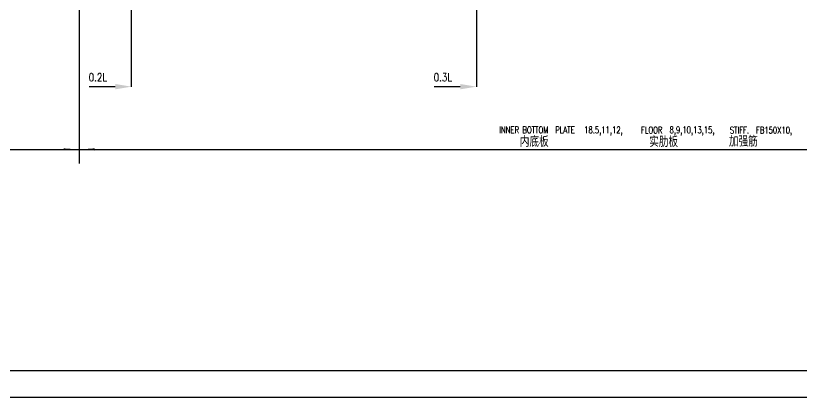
# Model space of a CAD drawing. Extents: x 373818 to 564480, y 322172 to 634257.
# Drawn here: x 446723 to 476164, y 399899 to 414191 of the extents above; entities that cross this region are included whole.
import ezdxf
from ezdxf.enums import TextEntityAlignment as Align

# ---------------------------------------------------------------- set-up
doc = ezdxf.new("R2010")
doc.units = 0
doc.header["$LTSCALE"] = 40
doc.header["$MEASUREMENT"] = 0
doc.layers.get('0').update_dxf_attribs({"linetype": 'CONTINUOUS'})
doc.layers.add('BT_ENG', color=7, linetype='CONTINUOUS')
doc.styles.add('ROMANS', font='romans.shx', dxfattribs={"width": 0.75, "height": 250, "bigfont": 'hzdx.shx'})

msp = doc.modelspace()

# ---------------------------------------------------------------- linework, layer by layer
for p, q in [((451055.61, 415354.56), (451055.61, 411532.75)), ((449096.41, 414803.21), (449096.41, 408660.14)), ((463985.71, 414506.2), (463985.71, 411532.75)), ((431096.41, 409182.08), (557828.41, 409182.08))]:
    msp.add_line(p, q)
at = {"color": 0, "linetype": 'ByBlock'}
for p, q in [((450455.61, 411532.75), (449477.24, 411532.75)), ((463385.71, 411532.75), (462407.34, 411532.75))]:
    msp.add_line(p, q, dxfattribs=at)
at = {"color": 2}
msp.add_line((417692.4, 400899.4), (562792.4, 400899.4), dxfattribs=at)
for points in [[(449096.41, 409182.08, 0, 80, 0), (448514.21, 409182.08, 80, 80, 0)], [(449096.41, 409182.08, 0, 80, 0), (449678.61, 409182.08, 80, 80, 0)]]:
    msp.add_lwpolyline(points, format="xyseb")
at = {"color": 0, "linetype": 'ByBlock'}
for points in [[(450455.61, 411632.75), (450455.61, 411432.75), (451055.61, 411532.75)], [(463385.71, 411632.75), (463385.71, 411432.75), (463985.71, 411532.75)]]:
    msp.add_solid(points, dxfattribs=at)
at = {"layer": 'BT_ENG'}
msp.add_line((415192.4, 399899.4), (563792.4, 399899.4), dxfattribs=at)

# ---------------------------------------------------------------- texts
at = {"style": 'ROMANS', "width": 0.8}
for s, p in [('0.2L', (449800.31, 411883.25)), ('0.3L', (462730.41, 411883.25))]:
    msp.add_text(s, height=300, dxfattribs=at).set_placement(p, align=Align.MIDDLE)
at = {"style": 'ROMANS', "width": 0.75}
for s, height, p in [('INNER BOTTOM  PLATE', 250, (464845.77, 409786.58)), ('18.5,11,12,', 250, (468025.78, 409786.58)), ('FLOOR', 250, (470155.4, 409783.76)), ('8,9,10,13,15,', 250, (471225.88, 409786.58)), ('STIFF.  FB150X10,', 250, (473484.47, 409780.17)), ('内底板', 400, (465615.76, 409278.24)), ('实肋板', 400, (470465.39, 409272.62)), ('加强筋', 400, (473453.74, 409289.31))]:
    msp.add_text(s, height=height, dxfattribs=at).set_placement(p)

doc.saveas('drawing.dxf')
